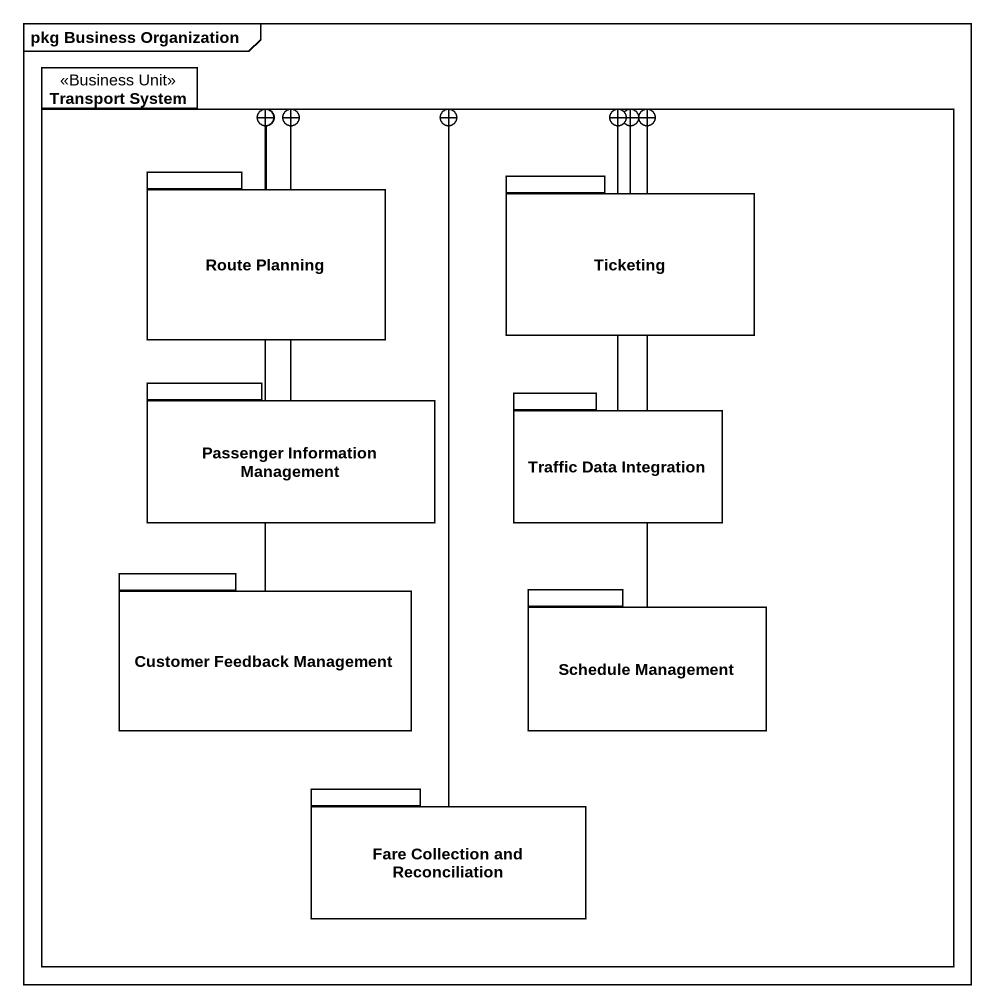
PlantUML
@startuml
mainframe pkg Business Organization
package "Transport System" as Transport_System <<Business Unit>> {
  package "Route Planning" as Route_Planning {
  }
  package Ticketing {
  }
  package "Passenger Information Management" as Passenger_Information {
  }
  package "Traffic Data Integration" as Traffic_Data_Integration {
  }
  package "Customer Feedback Management" as Customer_Feedback_Management {
  }
  package "Schedule Management" as Schedule_Management {
  }
  package "Fare Collection and Reconciliation" as Fare_Collection_and {
  }
}
Route_Planning --+ Transport_System
Ticketing --+ Transport_System
Passenger_Information -right-+ Transport_System
Traffic_Data_Integration -left-+ Transport_System
Customer_Feedback_Management -right-+ Transport_System
Schedule_Management -up-+ Transport_System
Fare_Collection_and -up-+ Transport_System
@enduml
